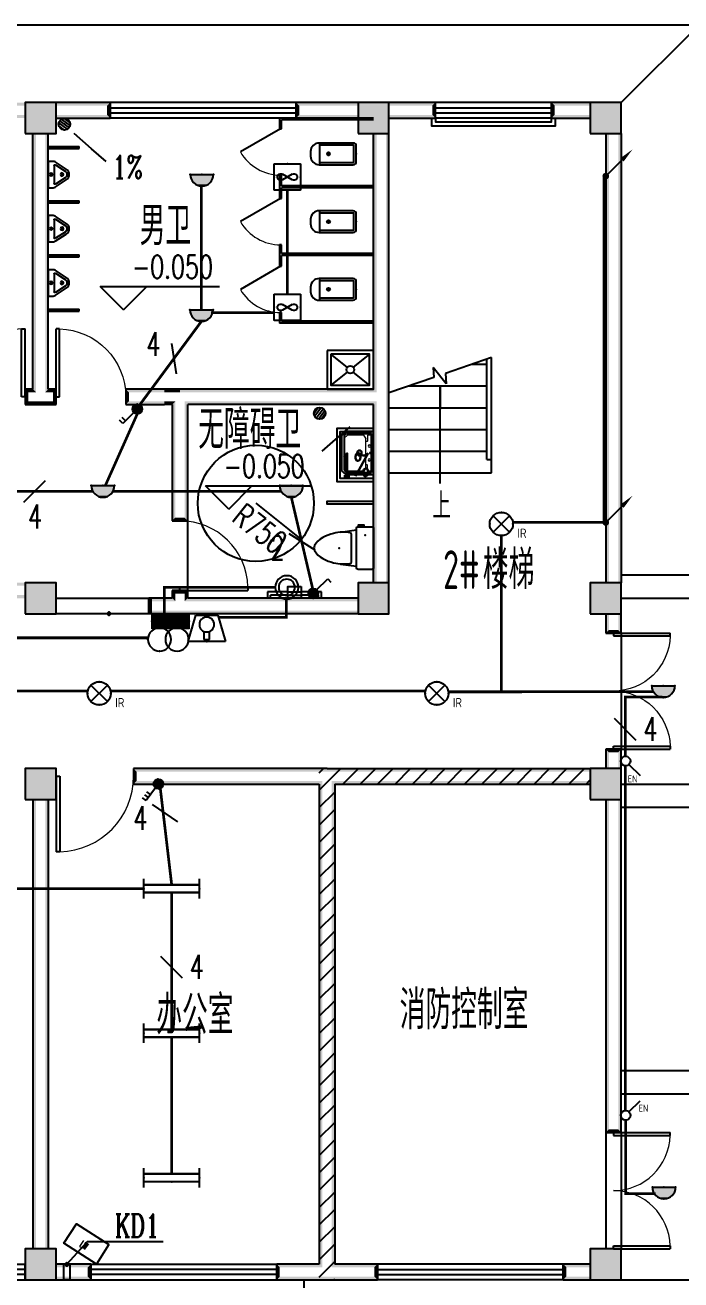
# Model space of a CAD drawing. Extents: x 6250600 to 6678662, y -692028 to -290561.
# Drawn here: x 6288212 to 6296682, y -403769 to -387566 of the extents above; entities that cross this region are included whole.
import ezdxf
from ezdxf.enums import TextEntityAlignment as Align

# ---------------------------------------------------------------- set-up
doc = ezdxf.new("R2010")
doc.units = 0
doc.header["$LTSCALE"] = 1000
doc.header["$MEASUREMENT"] = 0
doc.linetypes.add('DASH', pattern=[0.35, 0.25, -0.1])
doc.layers.get('0').update_dxf_attribs({"linetype": 'CONTINUOUS'})
for name, color, linetype in [('DIM-照明', 3, 'CONTINUOUS'), ('EQUIP-动力', 3, 'CONTINUOUS'), ('EQUIP-消防', 3, 'CONTINUOUS'), ('EQUIP-照明', 3, 'CONTINUOUS'), ('EQUIP-箱柜', 3, 'CONTINUOUS'), ('LWIRE', 4, 'CONTINUOUS'), ('PUB_HATCH', 8, 'CONTINUOUS'), ('TEL_TEXT', 7, 'CONTINUOUS'), ('WIRE-照明', 1, 'CONTINUOUS'), ('建筑底图', 251, 'CONTINUOUS'), ('排水', 221, 'CONTINUOUS')]:
    doc.layers.add(name, color=color, linetype=linetype)
doc.styles.add('_TCH_AXIS', font='COMPLEX', dxfattribs={"bigfont": 'GBCBIG'})
doc.styles.add('_TCH_DIM', font='SIMPLEX', dxfattribs={"bigfont": 'GBCBIG'})
doc.styles.add('_TCH_LABEL', font='COMPLEX', dxfattribs={"bigfont": 'GBCBIG'})
doc.styles.add('_TEL_DIM', font='sceie.shx', dxfattribs={"width": 0.8, "height": 3.5, "bigfont": 'sceic.shx'})
doc.styles.add('DIM_FONT', font='SIMPLEX', dxfattribs={"width": 0.7, "bigfont": 'GBCBIG'})
doc.styles.add('schuco', font='sceie.shx', dxfattribs={"width": 0.7, "bigfont": 'sceic.shx'})
doc.styles.get("Standard").update_dxf_attribs({"font": 'GBENOR', "bigfont": 'GBCBIG'})

# ---------------------------------------------------------------- blocks, each defined once
blk = doc.blocks.new('$equip$00001160')
for p, q in [((-1.2, 0.417), (-1.2, -0.417)), ((-1.2, 0.167), (1.2, 0.167)), ((1.2, 0.417), (1.2, -0.417)), ((-1.2, -0.167), (1.2, -0.167))]:
    blk.add_line(p, q)
at = {"const_width": 0.1}
for points in [[(-1.2, 0.167), (1.2, 0.167)], [(-1.2, -0.167), (1.2, -0.167)]]:
    blk.add_lwpolyline(points, dxfattribs=at)
at = {"layer": 'EQUIP-照明'}
for p in [(-1.2, 0), (0, 0.167), (1.2, 0), (0, -0.167)]:
    blk.add_point(p, dxfattribs=at)
at = {"layer": 'EQUIP-照明', "flags": 9}
blk.add_attdef('A', (0, 0), '', height=0.00002, dxfattribs=at)
blk = doc.blocks.new('$equip$00001964')
for p, q in [((0.147, 0.356), (0.625, 0.833)), ((0.399, 0.607), (0.54, 0.466)), ((0.512, 0.72), (0.653, 0.579)), ((0.625, 0.833), (0.766, 0.692))]:
    blk.add_line(p, q)
blk.add_circle((0, 0.208), 0.208)
for p in [(-0.208, 0.208), (0, 0.417), (0, 0), (0.208, 0.208)]:
    blk.add_point(p)
for points in [[(-0.18, 0.313), (0.18, 0.313), (-0.208, 0.208), (0.208, 0.208)], [(-0.18, 0.104), (0.18, 0.104), (-0.208, 0.208), (0.208, 0.208)], [(-0.104, 0.389), (0.104, 0.389), (-0.18, 0.313), (0.18, 0.313)], [(-0.104, 0.028), (0.104, 0.028), (-0.18, 0.104), (0.18, 0.104)], [(0, 0.417), (0, 0.417), (-0.104, 0.389), (0.104, 0.389)], [(0, 0), (0, 0), (-0.104, 0.028), (0.104, 0.028)]]:
    blk.add_solid(points)
at = {"layer": 'TEL_TEXT', "style": '_TEL_DIM', "flags": 1}
blk.add_attdef('A', text='', height=0.00002, dxfattribs=at).set_placement((0, 0), align=Align.MIDDLE_CENTER)
blk = doc.blocks.new('$TELECSYS$00000095')
blk.add_line((0.4, 0.4), (-0.4, -0.4))
at = {"width": 0.8}
blk.add_attdef('N', text='', height=1, dxfattribs=at).set_placement((-0.017, 1.056), align=Align.MIDDLE)
blk = doc.blocks.new('$TelecSys$00000152')
blk.add_blockref('$TELECSYS$00000095', (0, 0))
at = {"style": '_TEL_DIM', "width": 0.7}
blk.add_attdef('N', text='', height=0.875, dxfattribs=at).set_placement((-0.015, 0.924), align=Align.MIDDLE)
blk = doc.blocks.new('$equip$00002530')
for p, q in [((-0.354, 0.354), (0.354, -0.354)), ((0.354, 0.354), (-0.354, -0.354))]:
    blk.add_line(p, q)
at = {"const_width": 0.0667}
blk.add_lwpolyline([(0, 0.5, -1), (0, -0.5, -1), (0, 0.5, -2.479085)], format="xyb", dxfattribs=at)
blk.add_circle((0, 0), 0.5)
for p in [(-0.5, 0), (0, 0.5), (0.5, 0), (0, -0.5)]:
    blk.add_point(p)
at = {"color": 7, "style": '_TEL_DIM', "flags": 1}
blk.add_attdef('A', text='', height=0.00002, dxfattribs=at).set_placement((0, 0), align=Align.MIDDLE_CENTER)
at = {"color": 7, "style": '_TEL_DIM'}
blk.add_attdef('$TEXT$', text='', height=0.4, dxfattribs=at).set_placement((0.887, -0.396), align=Align.MIDDLE_CENTER)
blk = doc.blocks.new('$equip$00001168')
blk.add_line((-0.5, 0), (0.5, 0))
blk.add_arc((0, 0), 0.5, 180, 0)
for p in [(-0.5, 0), (0, 0), (0.5, 0), (0, -0.5)]:
    blk.add_point(p)
for points in [[(0.433, -0.25), (-0.433, -0.25), (0.5, 0), (-0.5, 0)], [(0.25, -0.433), (-0.25, -0.433), (0.433, -0.25), (-0.433, -0.25)], [(0, -0.5), (0, -0.5), (0.25, -0.433), (-0.25, -0.433)]]:
    blk.add_solid(points)
at = {"flags": 9}
blk.add_attdef('A', (0, 0), '', height=0.00002, dxfattribs=at)
blk = doc.blocks.new('$equip$00001962')
for p, q in [((0.147, 0.356), (0.625, 0.833)), ((0.625, 0.833), (0.766, 0.692))]:
    blk.add_line(p, q)
blk.add_circle((0, 0.208), 0.208)
for p in [(-0.208, 0.208), (0, 0.417), (0, 0), (0.208, 0.208)]:
    blk.add_point(p)
for points in [[(-0.18, 0.313), (0.18, 0.313), (-0.208, 0.208), (0.208, 0.208)], [(-0.18, 0.104), (0.18, 0.104), (-0.208, 0.208), (0.208, 0.208)], [(-0.104, 0.389), (0.104, 0.389), (-0.18, 0.313), (0.18, 0.313)], [(-0.104, 0.028), (0.104, 0.028), (-0.18, 0.104), (0.18, 0.104)], [(0, 0.417), (0, 0.417), (-0.104, 0.389), (0.104, 0.389)], [(0, 0), (0, 0), (-0.104, 0.028), (0.104, 0.028)]]:
    blk.add_solid(points)
at = {"layer": 'TEL_TEXT', "style": '_TEL_DIM', "flags": 1}
blk.add_attdef('A', text='', height=0.00002, dxfattribs=at).set_placement((0, 0), align=Align.MIDDLE_CENTER)
blk = doc.blocks.new('$equip$00001963')
for p, q in [((0.147, 0.356), (0.625, 0.833)), ((0.512, 0.72), (0.653, 0.579)), ((0.625, 0.833), (0.766, 0.692))]:
    blk.add_line(p, q)
blk.add_circle((0, 0.208), 0.208)
for p in [(-0.208, 0.208), (0, 0.417), (0, 0), (0.208, 0.208)]:
    blk.add_point(p)
for points in [[(-0.18, 0.313), (0.18, 0.313), (-0.208, 0.208), (0.208, 0.208)], [(-0.18, 0.104), (0.18, 0.104), (-0.208, 0.208), (0.208, 0.208)], [(-0.104, 0.389), (0.104, 0.389), (-0.18, 0.313), (0.18, 0.313)], [(-0.104, 0.028), (0.104, 0.028), (-0.18, 0.104), (0.18, 0.104)], [(0, 0.417), (0, 0.417), (-0.104, 0.389), (0.104, 0.389)], [(0, 0), (0, 0), (-0.104, 0.028), (0.104, 0.028)]]:
    blk.add_solid(points)
at = {"layer": 'TEL_TEXT', "style": '_TEL_DIM', "flags": 1}
blk.add_attdef('A', text='', height=0.00002, dxfattribs=at).set_placement((0, 0), align=Align.MIDDLE_CENTER)
blk = doc.blocks.new('$TelecSys$00000079')
for p, q in [((0.7, 0.7), (0, 0)), ((0.104, 0.104), (0.104, 0.104)), ((-0.104, -0.104), (-0.104, -0.104))]:
    blk.add_line(p, q)
at = {"const_width": 0.142}
blk.add_lwpolyline([(-0.071, 0, 1), (0.071, 0, 1)], format="xyb", close=True, dxfattribs=at)
blk.add_solid([(0.63, 0.77), (0.77, 0.63), (1.15, 1.15)])
at = {"width": 0.8, "flags": 9}
blk.add_attdef('A', (0, 0), '', height=0.00002, dxfattribs=at)
blk = doc.blocks.new('$equip$00002500')
blk.add_line((0.147, 0.356), (0.625, 0.833))
blk.add_circle((0, 0.208), 0.208)
for p in [(-0.208, 0.208), (0, 0.417), (0, 0), (0.208, 0.208)]:
    blk.add_point(p)
at = {"color": 7, "style": '_TEL_DIM'}
blk.add_attdef('$TEXT$', text='', height=0.3, dxfattribs=at).set_placement((0.769, 0.513), align=Align.MIDDLE_CENTER)
at = {"color": 7, "style": '_TEL_DIM', "flags": 1}
blk.add_attdef('A', text='', height=0.00002, dxfattribs=at).set_placement((0, 0), align=Align.MIDDLE_CENTER)
blk = doc.blocks.new('*X35')
at = {"color": 0}
for p, q in [((-250, 33), (-83, 200)), ((-250, 68), (-118, 200)), ((-250, 104), (-154, 200)), ((-250, 139), (-189, 200)), ((-250, 174), (-224, 200)), ((-247, 0), (-47, 200)), ((-212, 0), (-12, 200)), ((-177, 0), (23, 200)), ((-141, 0), (59, 200)), ((-106, 0), (94, 200)), ((-71, 0), (129, 200)), ((-35, 0), (165, 200)), ((0, 0), (200, 200)), ((35, 0), (235, 200)), ((71, 0), (250, 179)), ((106, 0), (250, 144)), ((141, 0), (250, 109)), ((177, 0), (250, 73)), ((212, 0), (250, 38)), ((247, 0), (250, 3))]:
    blk.add_line(p, q, dxfattribs=at)
blk = doc.blocks.new('$equip$00002943')
for p, q in [((-0.75, 0.6), (-0.75, 0)), ((0.75, 0.6), (-0.75, 0.6)), ((0.75, 0), (0.75, 0.6)), ((-0.75, 0), (0.75, 0))]:
    blk.add_line(p, q)
for points, const_width in [([(-0.75, 0.3), (0.75, 0.3)], 0.6), ([(-0.75, 0.6), (-0.75, 0), (0.75, 0), (0.75, 0.6), (-0.75, 0.6), (-0.75, 0)], 0.0667)]:
    blk.add_lwpolyline(points, dxfattribs=dict(const_width=const_width))
for p in [(0, 0.6), (-0.75, 0.3), (0, 0), (0.75, 0.3)]:
    blk.add_point(p)
at = {"xscale": 0.00300000000061118, "yscale": 0.00300000000061118, "zscale": 0.00300000000061118}
blk.add_blockref('*X35', (0, 0), dxfattribs=at)
at = {"color": 7, "style": '_TEL_DIM', "flags": 1}
for tag in ['A', 'REMARK']:
    blk.add_attdef(tag, text='', height=0.00002, dxfattribs=at).set_placement((0, 0), align=Align.MIDDLE_CENTER)
blk = doc.blocks.new('$equip$00001944')
for p, q in [((-0.3, 0.35), (-0.5, -0.35)), ((0.3, 0.35), (-0.3, 0.35)), ((0.5, -0.35), (0.3, 0.35)), ((-0.073, -0.298), (-0.073, -0.084)), ((0.077, -0.298), (-0.073, -0.298)), ((0.077, -0.084), (0.077, -0.298)), ((-0.5, -0.35), (0.5, -0.35))]:
    blk.add_line(p, q)
blk.add_circle((0.002, 0.102), 0.2)
for p in [(0, 0.35), (-0.4, 0), (0.4, 0), (0, -0.35)]:
    blk.add_point(p)
at = {"layer": 'TEL_TEXT', "style": '_TEL_DIM', "flags": 1}
blk.add_attdef('A', text='', height=0.00002, dxfattribs=at).set_placement((0, 0), align=Align.MIDDLE_CENTER)
blk = doc.blocks.new('$equip$00001357')
for centre in [(0, -0.5), (0, -1.25)]:
    blk.add_circle(centre, 0.5)
for p in [(0, 0), (-0.5, -1.25), (0.5, -1.25), (0, -1.75)]:
    blk.add_point(p)
at = {"flags": 9}
blk.add_attdef('A', (0, 0), '', height=0.00002, dxfattribs=at)
blk = doc.blocks.new('$equip$00001231')
for radius in [0.5, 0.35]:
    blk.add_circle((0, 0), radius)
at = {"layer": 'EQUIP-照明', "flags": 9}
blk.add_attdef('A', (0, 0), '', height=0.00002, dxfattribs=at)
blk = doc.blocks.new('_LV12')
for p, q in [((-250, -50), (-39, -219)), ((39, -219), (250, -50)), ((-250, -450), (-39, -281)), ((39, -281), (250, -450))]:
    blk.add_line(p, q)
for points in [[(300, -500), (300, 0), (-300, 0), (-300, -500)], [(250, -450), (250, -50), (-250, -50), (-250, -450)]]:
    blk.add_lwpolyline(points, close=True)
blk.add_circle((0, -250), 50)
blk = doc.blocks.new('$lvtry$00000200')
at = {"color": 0}
for p, q in [((-110, -40), (-110, -470)), ((100, -30), (-100, -30)), ((110, -470), (110, -40))]:
    blk.add_line(p, q, dxfattribs=at)
blk.add_lwpolyline([(100, 0), (-100, 0, 0.414214), (-140, -40), (-140, -480, 0.414214), (-30, -590), (30, -590, 0.414214), (140, -480), (140, -40, 0.414214)], format="xyb", close=True, dxfattribs=at)
blk.add_lwpolyline([(140, -470), (-140, -470)], dxfattribs=at)
blk.add_circle((0, -359), 20, dxfattribs=at)
for centre, start, end in [((-100, -40), 90, 180), ((100, -40), 0, 90)]:
    blk.add_arc(centre, 10, start, end, dxfattribs=at)
for p in [(0, 0), (0, -359)]:
    blk.add_point(p, dxfattribs=at)
blk = doc.blocks.new('$TCHSYS$APDOOR2D')
blk.add_line((0.5, 0), (0, 0.866))
at = {"lineweight": 13}
blk.add_arc((0.5, 0), 1, 120, 180, dxfattribs=at)
blk = doc.blocks.new('$lvtry$00000221')
at = {"color": 0}
for p, q in [((-124, -91), (-43, -216)), ((-116, -76), (116, -76)), ((43, -216), (124, -91))]:
    blk.add_line(p, q, dxfattribs=at)
blk.add_lwpolyline([(69, -231, -0.57735), (-69, -231), (-162, -88, -0.145378), (-170, -61), (-170, 0), (170, 0), (170, -61, -0.145378), (162, -88)], format="xyb", close=True, dxfattribs=at)
for centre, radius in [((0, -177), 20), ((0, -38), 17.7)]:
    blk.add_circle(centre, radius, dxfattribs=at)
for centre, radius, start, end in [((-116, -86), 10, 90, 213.0863), ((116, -86), 10, 326.9137, 90), ((0, -191), 50, 210, 330)]:
    blk.add_arc(centre, radius, start, end, dxfattribs=at)
for p in [(0, -38), (0, -177)]:
    blk.add_point(p, dxfattribs=at)
blk = doc.blocks.new('$lvtry$00000054')
at = {"lineweight": 13}
for p, q in [((-279, -123), (-251, -123)), ((-278, -51), (-251, -51)), ((-232, -26), (-232, -79)), ((-232, -79), (-155, -79)), ((-191, -100), (-232, -127)), ((-232, -127), (-232, -335)), ((-191, -100), (189, -100)), ((-150, -84), (-150, -100)), ((148, -84), (148, -100)), ((232, -79), (153, -79)), ((192, -101), (232, -127)), ((232, -26), (232, -79)), ((232, -127), (232, -335)), ((279, -51), (252, -51)), ((280, -123), (252, -123)), ((-232, -335), (-191, -381)), ((232, -335), (191, -381))]:
    blk.add_line(p, q, dxfattribs=at)
for p, q in [((-251, -349), (-251, -26)), ((-251, -26), (251, -26)), ((-90, -26), (90, -26)), ((0, -26), (-90, -26)), ((251, -349), (251, -26)), ((-222, -381), (-251, -349)), ((221, -381), (-222, -381)), ((221, -381), (251, -349))]:
    blk.add_line(p, q)
for points in [[(-280, 0), (280, 0)], [(-280, 0), (-280, -350)], [(280, 0), (280, -350)], [(-280, -350), (-230, -410)], [(-230, -410), (230, -410)], [(280, -350), (230, -410)]]:
    blk.add_lwpolyline(points)
for centre, radius in [((-89, -56), 15), ((1, -182), 24.9), ((1, -44), 8), ((90, -54), 15)]:
    blk.add_circle(centre, radius, dxfattribs=at)
blk.add_circle((1, -182), 33.1)
for centre, start, end in [((-155, -84), 0, 90), ((153, -84), 90, 180), ((189, -105), 57.2444, 90)]:
    blk.add_arc(centre, 5, start, end, dxfattribs=at)
blk = doc.blocks.new('$lvtry$00000206')
blk.add_line((-194, -428, 0), (-224, -220, 0))
at = {"elevation": 0}
blk.add_lwpolyline([(-264, -120), (-286, -120), (-286, -200), (-264, -200)], close=True, dxfattribs=at)
for points in [[(-242, -220, -0.414214), (-264, -198), (-264, -22, -0.414214), (-242, 0), (264, 0, -0.414214), (286, -22), (286, -198, -0.414214), (264, -220)], [(192, -286), (-170, -286, 0.39219), (-189, -305), (-191, -326), (-193, -363), (-194, -398), (-193, -429), (-190, -459), (-185, -488), (-178, -518), (-169, -550), (-157, -584), (-142, -619), (-124, -654), (-103, -687), (-79, -717), (-52, -741), (-22, -760), (-1, -767, 0.15433), (23, -767), (44, -760), (74, -741), (101, -717), (125, -687), (146, -654), (164, -619), (179, -584), (191, -550), (201, -518), (208, -488), (212, -459), (215, -429), (216, -398), (215, -363), (213, -326), (212, -305, 0.39219)]]:
    blk.add_lwpolyline(points, format="xyb", close=True, dxfattribs=at)
blk.add_lwpolyline([(217, -428), (246, -220)], dxfattribs=at)
for p in [(-155, -109, 0), (12, -443, 0)]:
    blk.add_point(p)
blk = doc.blocks.new('$lvtry$00000171')
at = {"layer": '排水'}
for p, q in [((-74, 11), (-11, 74)), ((-70, -27), (27, 70)), ((-53, -53), (53, 53)), ((-27, -70), (70, 27)), ((11, -74), (74, -11))]:
    blk.add_line(p, q, dxfattribs=at)
blk.add_circle((0, 0), 75, dxfattribs=at)
blk.add_point((0, 0), dxfattribs=at)
blk = doc.blocks.new('_FZH')
blk.add_lwpolyline([(-0.5, -0.5), (0.5, -0.5), (0.5, 0.5), (-0.5, 0.5)], close=True)
at = {"layer": 'PUB_HATCH'}
blk.add_solid([(-0.5, -0.5), (0.5, -0.5), (-0.5, 0.5), (0.5, 0.5)], dxfattribs=at)
blk = doc.blocks.new('$DorLib2D$00000001')
for p, q in [((0.45, 0.975), (0.5, 0.975)), ((0.45, 0), (0.45, 0.975)), ((0.5, 0), (0.5, 0.975)), ((0.5, 0), (0.45, 0))]:
    blk.add_line(p, q)
at = {"lineweight": 13}
blk.add_arc((0.475, 0), 0.975, 91.4693, 180, dxfattribs=at)
blk = doc.blocks.new('$WINLIB2D$00000001')
at = {"color": 0}
for points in [[(-0.5, 0.5), (-0.5, -0.5)], [(-0.5, 0.5), (0.5, 0.5)], [(0.5, -0.5), (0.5, 0.5)], [(0.5, 0.1667), (-0.5, 0.1667)], [(0.5, -0.1667), (-0.5, -0.1667)], [(-0.5, -0.5), (0.5, -0.5)]]:
    blk.add_lwpolyline(points, dxfattribs=at)
blk = doc.blocks.new('$TCHSYS$WIN2D')
for p, q in [((-0.5, 0.5), (0.5, 0.5)), ((-0.5, 0.5), (-0.5, -0.5)), ((0.5, 0.5), (0.5, -0.5)), ((0.5, 0.1667), (-0.5, 0.1667)), ((0.5, -0.1667), (-0.5, -0.1667)), ((-0.5, -0.5), (0.5, -0.5))]:
    blk.add_line(p, q)
blk = doc.blocks.new('$DorLib2D$00000002')
for p, q in [((-0.5, 0), (-0.5, 0.4875)), ((-0.475, 0.4875), (-0.5, 0.4875)), ((-0.475, 0), (-0.475, 0.4875)), ((0.475, 0), (0.475, 0.4875)), ((0.475, 0.4875), (0.5, 0.4875)), ((0.5, 0), (0.5, 0.4875)), ((-0.5, 0), (-0.475, 0)), ((0.5, 0), (0.475, 0))]:
    blk.add_line(p, q)
at = {"lineweight": 13}
for centre, start, end in [((-0.4875, 0), 0, 88.53072), ((0.4875, 0), 91.46928, 180)]:
    blk.add_arc(centre, 0.4875, start, end, dxfattribs=at)
blk = doc.blocks.new('$equip$00002853')
for p, q in [((-0.667, 0.667), (-0.667, -0.667)), ((0.667, 0.667), (-0.667, 0.667)), ((0.667, -0.667), (0.667, 0.667)), ((-0.25, 0.144), (0.25, -0.144)), ((-0.25, -0.144), (0.25, 0.144)), ((-0.667, -0.667), (0.667, -0.667))]:
    blk.add_line(p, q)
at = {"const_width": 0.04}
blk.add_lwpolyline([(-0.667, 0.667), (-0.667, -0.667), (0.667, -0.667), (0.667, 0.667), (-0.667, 0.667), (-0.667, -0.597)], dxfattribs=at)
for centre, start, end in [((-0.333, 0), 60, 300), ((0.333, 0), 240, 120)]:
    blk.add_arc(centre, 0.167, start, end)
for p in [(0, 0.667), (-0.667, 0), (0.667, 0), (0, -0.667)]:
    blk.add_point(p)
at = {"color": 7, "style": '_TEL_DIM', "flags": 1}
for tag in ['A', 'REMARK']:
    blk.add_attdef(tag, text='', height=0.00002, dxfattribs=at).set_placement((0, 0), align=Align.MIDDLE_CENTER)

msp = doc.modelspace()

# ---------------------------------------------------------------- hatches: boundary and pattern name
at = {"layer": '建筑底图'}
for points in [[(6288211.9, -388606.4), (6288211.9, -388566.4), (6287511.9, -388566.4), (6287551.9, -388606.4)], [(6288611.9, -388566.4), (6288211.9, -388566.4), (6288251.9, -388606.4), (6288571.9, -388606.4)], [(6288211.9, -388566.4), (6288211.9, -388966.4), (6288251.9, -388926.4), (6288251.9, -388606.4)], [(6288611.9, -388966.4), (6288611.9, -388566.4), (6288571.9, -388606.4), (6288571.9, -388926.4)], [(6288611.9, -388566.4), (6288611.9, -388606.4), (6289271.9, -388606.4), (6289311.9, -388566.4)], [(6289311.9, -388766.4), (6289311.9, -388566.4), (6289271.9, -388606.4), (6289271.9, -388726.4)], [(6292511.9, -388606.4), (6292511.9, -388566.4), (6291711.9, -388566.4), (6291751.9, -388606.4)], [(6291711.9, -388566.4), (6291711.9, -388766.4), (6291751.9, -388726.4), (6291751.9, -388606.4)], [(6292911.9, -388566.4), (6292511.9, -388566.4), (6292551.9, -388606.4), (6292871.9, -388606.4)], [(6292511.9, -388566.4), (6292511.9, -388966.4), (6292551.9, -388926.4), (6292551.9, -388606.4)], [(6292911.9, -388966.4), (6292911.9, -388566.4), (6292871.9, -388606.4), (6292871.9, -388926.4)], [(6292911.9, -388566.4), (6292911.9, -388606.4), (6293471.9, -388606.4), (6293511.9, -388566.4)], [(6293511.9, -388766.4), (6293511.9, -388566.4), (6293471.9, -388606.4), (6293471.9, -388726.4)], [(6295511.9, -388606.4), (6295511.9, -388566.4), (6295011.9, -388566.4), (6295051.9, -388606.4)], [(6295011.9, -388566.4), (6295011.9, -388766.4), (6295051.9, -388726.4), (6295051.9, -388606.4)], [(6295911.9, -388566.4), (6295511.9, -388566.4), (6295551.9, -388606.4), (6295871.9, -388606.4)], [(6295511.9, -388566.4), (6295511.9, -388966.4), (6295551.9, -388926.4), (6295551.9, -388606.4)], [(6295911.9, -388966.4), (6295911.9, -388566.4), (6295871.9, -388606.4), (6295871.9, -388926.4)], [(6288211.9, -388766.4), (6288211.9, -388726.4), (6287551.9, -388726.4), (6287511.9, -388766.4)], [(6288611.9, -388726.4), (6288611.9, -388766.4), (6289311.9, -388766.4), (6289271.9, -388726.4)], [(6292511.9, -388766.4), (6292511.9, -388726.4), (6291751.9, -388726.4), (6291711.9, -388766.4)], [(6292911.9, -388726.4), (6292911.9, -388766.4), (6293511.9, -388766.4), (6293471.9, -388726.4)], [(6295511.9, -388766.4), (6295511.9, -388726.4), (6295051.9, -388726.4), (6295011.9, -388766.4)], [(6288211.9, -388966.4), (6288611.9, -388966.4), (6288571.9, -388926.4), (6288251.9, -388926.4)], [(6288351.9, -388966.4), (6288311.9, -388966.4), (6288311.9, -392266.4), (6288351.9, -392306.4)], [(6288511.9, -388966.4), (6288471.9, -388966.4), (6288471.9, -392306.4), (6288511.9, -392266.4)], [(6292511.9, -388966.4), (6292911.9, -388966.4), (6292871.9, -388926.4), (6292551.9, -388926.4)], [(6292751.9, -388966.4), (6292711.9, -388966.4), (6292711.9, -392266.4), (6292751.9, -392306.4)], [(6292911.9, -388966.4), (6292871.9, -388966.4), (6292871.9, -392366.4), (6292911.9, -392366.4)], [(6295511.9, -388966.4), (6295911.9, -388966.4), (6295871.9, -388926.4), (6295551.9, -388926.4)], [(6295711.9, -394766.4), (6295751.9, -394766.4), (6295751.9, -388966.4), (6295711.9, -388966.4)], [(6295871.9, -394766.4), (6295911.9, -394766.4), (6295911.9, -388966.4), (6295871.9, -388966.4)], [(6288311.9, -392266.4), (6288211.9, -392266.4), (6288251.9, -392306.4), (6288351.9, -392306.4)], [(6288211.9, -392266.4), (6288211.9, -392466.4), (6288251.9, -392426.4), (6288251.9, -392306.4)], [(6288611.9, -392266.4), (6288511.9, -392266.4), (6288471.9, -392306.4), (6288571.9, -392306.4)], [(6288611.9, -392466.4), (6288611.9, -392266.4), (6288571.9, -392306.4), (6288571.9, -392426.4)], [(6290011.9, -392266.4), (6289511.9, -392266.4), (6289551.9, -392306.4), (6290011.9, -392306.4)], [(6289511.9, -392266.4), (6289511.9, -392466.4), (6289551.9, -392426.4), (6289551.9, -392306.4)], [(6290211.9, -392266.4), (6290011.9, -392266.4), (6290011.9, -392306.4), (6290211.9, -392306.4)], [(6292711.9, -392266.4), (6290211.9, -392266.4), (6290211.9, -392306.4), (6292751.9, -392306.4)], [(6288211.9, -392466.4), (6288411.9, -392466.4), (6288411.9, -392426.4), (6288251.9, -392426.4)], [(6288411.9, -392466.4), (6288611.9, -392466.4), (6288571.9, -392426.4), (6288411.9, -392426.4)], [(6289511.9, -392466.4), (6290011.9, -392466.4), (6290011.9, -392426.4), (6289551.9, -392426.4)], [(6290111.9, -392466.4), (6290011.9, -392466.4), (6290011.9, -392426.4), (6290151.9, -392426.4)], [(6290111.9, -392466.4), (6290111.9, -393966.4), (6290151.9, -393926.4), (6290151.9, -392426.4)], [(6290311.9, -393966.4), (6290311.9, -392466.4), (6290271.9, -392426.4), (6290271.9, -393926.4)], [(6292711.9, -392466.4), (6290311.9, -392466.4), (6290271.9, -392426.4), (6292751.9, -392426.4)], [(6292711.9, -394766.4), (6292751.9, -394766.4), (6292751.9, -392426.4), (6292711.9, -392466.4)], [(6292871.9, -394766.4), (6292911.9, -394766.4), (6292911.9, -392366.4), (6292871.9, -392366.4)], [(6290111.9, -393966.4), (6290311.9, -393966.4), (6290271.9, -393926.4), (6290151.9, -393926.4)], [(6288211.9, -394806.4), (6288211.9, -394766.4), (6286711.9, -394766.4), (6286671.9, -394806.4)], [(6288611.9, -394766.4), (6288211.9, -394766.4), (6288251.9, -394806.4), (6288571.9, -394806.4)], [(6288211.9, -394766.4), (6288211.9, -395166.4), (6288251.9, -395126.4), (6288251.9, -394806.4)], [(6288611.9, -395166.4), (6288611.9, -394766.4), (6288571.9, -394806.4), (6288571.9, -395126.4)], [(6292911.9, -394766.4), (6292511.9, -394766.4), (6292551.9, -394806.4), (6292871.9, -394806.4)], [(6292511.9, -394766.4), (6292511.9, -395166.4), (6292551.9, -395126.4), (6292551.9, -394806.4)], [(6292911.9, -395166.4), (6292911.9, -394766.4), (6292871.9, -394806.4), (6292871.9, -395126.4)], [(6295911.9, -394766.4), (6295511.9, -394766.4), (6295551.9, -394806.4), (6295871.9, -394806.4)], [(6295511.9, -394766.4), (6295511.9, -395166.4), (6295551.9, -395126.4), (6295551.9, -394806.4)], [(6295911.9, -395166.4), (6295911.9, -394766.4), (6295871.9, -394806.4), (6295871.9, -395126.4)], [(6288211.9, -394966.4), (6288211.9, -394926.4), (6286611.9, -394926.4), (6286611.9, -394966.4)], [(6290111.9, -394966.4), (6289811.9, -394966.4), (6289811.9, -395006.4), (6290151.9, -395006.4)], [(6289811.9, -395166.4), (6289811.9, -394966.4), (6289851.9, -394966.4), (6289851.9, -395166.4)], [(6290311.9, -394866.4), (6290111.9, -394866.4), (6290151.9, -394906.4), (6290271.9, -394906.4)], [(6290111.9, -394866.4), (6290111.9, -394966.4), (6290151.9, -395006.4), (6290151.9, -394906.4)], [(6290311.9, -394966.4), (6290311.9, -394866.4), (6290271.9, -394906.4), (6290271.9, -395006.4)], [(6292511.9, -395006.4), (6292511.9, -394966.4), (6290311.9, -394966.4), (6290271.9, -395006.4)], [(6288211.9, -395166.4), (6288611.9, -395166.4), (6288571.9, -395126.4), (6288251.9, -395126.4)], [(6290211.9, -395166.4), (6289811.9, -395166.4), (6289811.9, -395126.4), (6290211.9, -395126.4)], [(6292511.9, -395166.4), (6292511.9, -395126.4), (6290211.9, -395126.4), (6290211.9, -395166.4)], [(6292511.9, -395166.4), (6292911.9, -395166.4), (6292871.9, -395126.4), (6292551.9, -395126.4)], [(6295511.9, -395166.4), (6295911.9, -395166.4), (6295871.9, -395126.4), (6295551.9, -395126.4)], [(6295751.9, -395166.4), (6295711.9, -395166.4), (6295711.9, -395416.4), (6295751.9, -395376.4)], [(6295911.9, -395166.4), (6295871.9, -395166.4), (6295871.9, -395376.4), (6295911.9, -395416.4)], [(6295711.9, -395416.4), (6295911.9, -395416.4), (6295871.9, -395376.4), (6295751.9, -395376.4)], [(6295911.9, -396916.4), (6295711.9, -396916.4), (6295751.9, -396956.4), (6295871.9, -396956.4)], [(6295711.9, -397166.4), (6295751.9, -397166.4), (6295751.9, -396956.4), (6295711.9, -396916.4)], [(6295871.9, -397166.4), (6295911.9, -397166.4), (6295911.9, -396916.4), (6295871.9, -396956.4)], [(6288611.9, -397166.4), (6288211.9, -397166.4), (6288251.9, -397206.4), (6288571.9, -397206.4)], [(6288211.9, -397166.4), (6288211.9, -397566.4), (6288251.9, -397526.4), (6288251.9, -397206.4)], [(6288611.9, -397566.4), (6288611.9, -397166.4), (6288571.9, -397206.4), (6288571.9, -397526.4)], [(6292111.9, -397166.4), (6289611.9, -397166.4), (6289651.9, -397206.4), (6292111.9, -397206.4)], [(6289611.9, -397166.4), (6289611.9, -397366.4), (6289651.9, -397326.4), (6289651.9, -397206.4)], [(6295511.9, -397206.4), (6295511.9, -397166.4), (6292111.9, -397166.4), (6292111.9, -397206.4)], [(6295911.9, -397166.4), (6295511.9, -397166.4), (6295551.9, -397206.4), (6295871.9, -397206.4)], [(6295511.9, -397166.4), (6295511.9, -397566.4), (6295551.9, -397526.4), (6295551.9, -397206.4)], [(6295911.9, -397566.4), (6295911.9, -397166.4), (6295871.9, -397206.4), (6295871.9, -397526.4)], [(6289611.9, -397366.4), (6292011.9, -397366.4), (6292051.9, -397326.4), (6289651.9, -397326.4)], [(6292011.9, -397366.4), (6292011.9, -403566.4), (6292051.9, -403606.4), (6292051.9, -397326.4)], [(6295511.9, -397366.4), (6295511.9, -397326.4), (6292171.9, -397326.4), (6292211.9, -397366.4)], [(6292211.9, -397366.4), (6292211.9, -403566.4), (6292171.9, -403606.4), (6292171.9, -397326.4)], [(6288211.9, -397566.4), (6288611.9, -397566.4), (6288571.9, -397526.4), (6288251.9, -397526.4)], [(6288311.9, -403366.4), (6288351.9, -403366.4), (6288351.9, -397566.4), (6288311.9, -397566.4)], [(6288471.9, -403366.4), (6288511.9, -403366.4), (6288511.9, -397566.4), (6288471.9, -397566.4)], [(6295511.9, -397566.4), (6295911.9, -397566.4), (6295871.9, -397526.4), (6295551.9, -397526.4)], [(6295751.9, -397566.4), (6295711.9, -397566.4), (6295711.9, -401866.4), (6295751.9, -401826.4)], [(6295911.9, -397566.4), (6295871.9, -397566.4), (6295871.9, -401826.4), (6295911.9, -401866.4)], [(6295711.9, -401866.4), (6295911.9, -401866.4), (6295871.9, -401826.4), (6295751.9, -401826.4)], [(6288611.9, -403366.4), (6288211.9, -403366.4), (6288251.9, -403406.4), (6288571.9, -403406.4)], [(6288211.9, -403366.4), (6288211.9, -403766.4), (6288251.9, -403726.4), (6288251.9, -403406.4)], [(6288611.9, -403766.4), (6288611.9, -403366.4), (6288571.9, -403406.4), (6288571.9, -403726.4)], [(6295911.9, -403366.4), (6295511.9, -403366.4), (6295551.9, -403406.4), (6295871.9, -403406.4)], [(6295511.9, -403366.4), (6295511.9, -403766.4), (6295551.9, -403726.4), (6295551.9, -403406.4)], [(6295911.9, -403766.4), (6295911.9, -403366.4), (6295871.9, -403406.4), (6295871.9, -403726.4)], [(6288611.9, -403566.4), (6288611.9, -403606.4), (6289021.9, -403606.4), (6289061.9, -403566.4)], [(6289061.9, -403766.4), (6289061.9, -403566.4), (6289021.9, -403606.4), (6289021.9, -403726.4)], [(6292011.9, -403566.4), (6291461.9, -403566.4), (6291501.9, -403606.4), (6292051.9, -403606.4)], [(6291461.9, -403566.4), (6291461.9, -403766.4), (6291501.9, -403726.4), (6291501.9, -403606.4)], [(6292761.9, -403566.4), (6292211.9, -403566.4), (6292171.9, -403606.4), (6292721.9, -403606.4)], [(6292761.9, -403766.4), (6292761.9, -403566.4), (6292721.9, -403606.4), (6292721.9, -403726.4)], [(6295511.9, -403606.4), (6295511.9, -403566.4), (6295161.9, -403566.4), (6295201.9, -403606.4)], [(6295161.9, -403566.4), (6295161.9, -403766.4), (6295201.9, -403726.4), (6295201.9, -403606.4)], [(6288211.9, -403766.4), (6288611.9, -403766.4), (6288571.9, -403726.4), (6288251.9, -403726.4)], [(6288611.9, -403726.4), (6288611.9, -403766.4), (6289061.9, -403766.4), (6289021.9, -403726.4)], [(6291461.9, -403766.4), (6292111.9, -403766.4), (6292111.9, -403726.4), (6291501.9, -403726.4)], [(6292111.9, -403766.4), (6292761.9, -403766.4), (6292721.9, -403726.4), (6292111.9, -403726.4)], [(6295511.9, -403766.4), (6295511.9, -403726.4), (6295201.9, -403726.4), (6295161.9, -403766.4)], [(6295511.9, -403766.4), (6295911.9, -403766.4), (6295871.9, -403726.4), (6295551.9, -403726.4)]]:
    msp.add_hatch(color=256, dxfattribs=at).paths.add_polyline_path(points)
h = msp.add_hatch(dxfattribs=at)
h.set_pattern_fill('ANSI31', color=256, scale=100)
h.set_pattern_definition([(45, (3828104.33, -15286.22), (-112.253202, 112.253202), [])])
h.paths.add_polyline_path([(6295511.9, -397166.4), (6292011.9, -397166.4), (6292011.9, -397366.4), (6295511.9, -397366.4)])
h.paths.add_polyline_path([(6292011.9, -403766.4), (6292211.9, -403766.4), (6292211.9, -397366.4), (6292011.9, -397366.4)])

# ---------------------------------------------------------------- linework, layer by layer
at = {"layer": 'WIRE-照明', "color": 1, "const_width": 35}
for points in [[(6295690.6, -393988.9), (6295690.6, -389516.4)], [(6290489.8, -389641.4), (6290489.8, -391241.4)], [(6291599.5, -391039.3), (6291599.5, -389699)], [(6290612.2, -391278.9), (6291428.8, -391278.9)], [(6289692.7, -392469.9), (6290489.8, -391391.4)], [(6289247.9, -393513.3), (6289661.4, -392586.5)], [(6289086.8, -393588.3), (6287580.3, -393588.3)], [(6289256.8, -393657.8), (6289254.2, -393653.2)], [(6291520.5, -393588.3), (6289346.6, -393588.3)], [(6291925.9, -394841.8), (6291650.4, -393663.3)], [(6294511.9, -393988.9), (6295740.5, -393988.9)], [(6293677.7, -396175.9), (6294363.1, -396175.9), (6294363.1, -394158.5)], [(6291442.3, -394826.4), (6290011.1, -394826.4), (6290011.1, -395173.2)], [(6291933.1, -394872.7), (6291925.9, -394841.8)], [(6290710.7, -395213.6), (6291586.6, -395213.6), (6291586.6, -394976.3)], [(6282813.4, -395478.7), (6289810.9, -395478.7)], [(6284961.9, -396166.4), (6289021.9, -396166.4)], [(6289321.9, -396166.4), (6293381.9, -396166.4)], [(6294363.1, -396175.9), (6296325, -396172.5)], [(6296422.3, -396243.9), (6295965.9, -396243.9), (6295965.9, -397007.9)], [(6296441.5, -396243.9), (6296422.3, -396243.9)], [(6295965.9, -401581.3), (6295965.9, -397132.9)], [(6289745.3, -398717.4), (6286963.7, -398716.6)], [(6296339.3, -402656.5), (6295967.2, -402656.5), (6295967.2, -401706.3)], [(6296355.7, -402656.5), (6296339.3, -402656.5)]]:
    msp.add_lwpolyline(points, dxfattribs=at)
at = {"layer": 'WIRE-照明', "const_width": 35}
for points in [[(6290105.3, -398667.4), (6289958.5, -397423.9)], [(6290105.3, -398767.4), (6290105.3, -400534.1)], [(6290105.3, -400634.1), (6290105.3, -402400.7)]]:
    msp.add_lwpolyline(points, dxfattribs=at)
at = {"layer": '建筑底图'}
for p, q in [((6295911.9, -388566.4), (6296911.9, -387566.4)), ((6289311.9, -388566.4), (6288611.9, -388566.4)), ((6289311.9, -388766.4), (6289311.9, -388566.4)), ((6292511.9, -388566.4), (6291711.9, -388566.4)), ((6291711.9, -388566.4), (6291711.9, -388766.4)), ((6293511.9, -388566.4), (6292911.9, -388566.4)), ((6293511.9, -388766.4), (6293511.9, -388566.4)), ((6295511.9, -388566.4), (6295011.9, -388566.4)), ((6295011.9, -388566.4), (6295011.9, -388766.4)), ((6288611.9, -388766.4), (6289311.9, -388766.4)), ((6292711.9, -388766.4), (6291499.4, -388766.4)), ((6291499.4, -388766.4), (6291499.4, -388903.9)), ((6292711.9, -388791.4), (6291524.4, -388791.4)), ((6291524.4, -388903.9), (6291524.4, -388791.4)), ((6291711.9, -388766.4), (6292511.9, -388766.4)), ((6292911.9, -388766.4), (6293511.9, -388766.4)), ((6295011.9, -388766.4), (6295511.9, -388766.4)), ((6288311.9, -392266.4), (6288311.9, -388966.4)), ((6288511.9, -392266.4), (6288511.9, -388966.4)), ((6291499.4, -388903.9), (6291524.4, -388903.9)), ((6292711.9, -392266.4), (6292711.9, -388966.4)), ((6292911.9, -392366.4), (6292911.9, -388966.4)), ((6295711.9, -388966.4), (6295711.9, -394766.4)), ((6295911.9, -388966.4), (6295911.9, -394766.4)), ((6288511.9, -389160.8), (6288511.9, -389135.8)), ((6288511.9, -389135.8), (6288911.9, -389135.8)), ((6288511.9, -389160.8), (6288911.9, -389160.8)), ((6288911.9, -389160.8), (6288911.9, -389135.8)), ((6291499.4, -389503.9), (6291499.4, -389653.9)), ((6291524.4, -389503.9), (6291499.4, -389503.9)), ((6291524.4, -389641.4), (6291524.4, -389503.9)), ((6291499.4, -389653.9), (6291499.4, -389803.9)), ((6292711.9, -389641.4), (6291524.4, -389641.4)), ((6291524.4, -389803.9), (6291524.4, -389666.4)), ((6292711.9, -389666.4), (6291524.4, -389666.4)), ((6292711.9, -389666.4), (6292711.9, -389641.4)), ((6288511.9, -389860.3), (6288511.9, -389835.3)), ((6288511.9, -389835.3), (6288911.9, -389835.3)), ((6288911.9, -389860.3), (6288911.9, -389835.3)), ((6291499.4, -389803.9), (6291524.4, -389803.9)), ((6288511.9, -389860.3), (6288911.9, -389860.3)), ((6291499.4, -390403.9), (6291499.4, -390528.9)), ((6291524.4, -390403.9), (6291499.4, -390403.9)), ((6291524.4, -390516.4), (6291524.4, -390403.9)), ((6288511.9, -390559.7), (6288511.9, -390534.7)), ((6288511.9, -390534.7), (6288911.9, -390534.7)), ((6288511.9, -390559.7), (6288911.9, -390559.7)), ((6288911.9, -390559.7), (6288911.9, -390534.7)), ((6291499.4, -390528.9), (6291499.4, -390678.9)), ((6292711.9, -390516.4), (6291524.4, -390516.4)), ((6291524.4, -390678.9), (6291524.4, -390541.4)), ((6292711.9, -390541.4), (6291524.4, -390541.4)), ((6292711.9, -390541.4), (6292711.9, -390516.4)), ((6291499.4, -390678.9), (6291524.4, -390678.9)), ((6289483.4, -391241.7), (6289183.4, -390941.7)), ((6289183.4, -390941.7), (6290723.6, -390941.7)), ((6289483.4, -391241.7), (6289783.4, -390941.7)), ((6288511.9, -391259.2), (6288511.9, -391234.2)), ((6288511.9, -391234.2), (6288911.9, -391234.2)), ((6288511.9, -391259.2), (6288911.9, -391259.2)), ((6288911.9, -391259.2), (6288911.9, -391234.2)), ((6291499.4, -391278.9), (6291499.4, -391416.4)), ((6291524.4, -391278.9), (6291499.4, -391278.9)), ((6291524.4, -391391.4), (6291524.4, -391278.9)), ((6292711.9, -391416.4), (6291499.4, -391416.4)), ((6292711.9, -391391.4), (6291524.4, -391391.4)), ((6292711.9, -391416.4), (6292711.9, -391391.4)), ((6294236.9, -391859.5), (6293640.5, -392063.8)), ((6293983.1, -391946.4), (6294176.9, -391946.4)), ((6294176.9, -393176.4), (6294176.9, -391880)), ((6294236.9, -393176.4), (6294236.9, -391859.5)), ((6294236.9, -393176.4), (6294236.9, -391859.5)), ((6293649.7, -392198.4), (6293480.8, -391989.1)), ((6293480.8, -391989.1), (6293489.4, -392115.5)), ((6293640.5, -392063.8), (6293649.7, -392198.4)), ((6288311.9, -392266.4), (6288211.9, -392266.4)), ((6288211.9, -392266.4), (6288211.9, -392466.4)), ((6288611.9, -392266.4), (6288511.9, -392266.4)), ((6288611.9, -392466.4), (6288611.9, -392266.4)), ((6290011.9, -392266.4), (6289511.9, -392266.4)), ((6289511.9, -392266.4), (6289511.9, -392466.4)), ((6290211.9, -392266.4), (6290011.9, -392266.4)), ((6292711.9, -392266.4), (6290211.9, -392266.4)), ((6293489.4, -392115.5), (6292911.9, -392313.3)), ((6293165.7, -392226.4), (6294176.9, -392226.4)), ((6292911.9, -393346.4), (6292911.9, -392313.3)), ((6292911.9, -394766.4), (6292911.9, -392366.4)), ((6288211.9, -392466.4), (6288411.9, -392466.4)), ((6288411.9, -392466.4), (6288611.9, -392466.4)), ((6289511.9, -392466.4), (6290011.9, -392466.4)), ((6290111.9, -392466.4), (6290011.9, -392466.4)), ((6290111.9, -392466.4), (6290111.9, -393966.4)), ((6290311.9, -393966.4), (6290311.9, -392466.4)), ((6292711.9, -392466.4), (6290311.9, -392466.4)), ((6292711.9, -394766.4), (6292711.9, -392466.4)), ((6292911.9, -392506.4), (6294176.9, -392506.4)), ((6292911.9, -392786.4), (6294176.9, -392786.4)), ((6292911.9, -393066.4), (6294176.9, -393066.4)), ((6294176.9, -393176.4), (6294236.9, -393176.4)), ((6294236.9, -393346.4), (6294236.9, -393176.4)), ((6292911.9, -393346.4), (6294236.9, -393346.4)), ((6290841.6, -393815.6), (6290541.6, -393515.6)), ((6290541.6, -393515.6), (6291909.2, -393515.6)), ((6290841.6, -393815.6), (6291141.6, -393515.6)), ((6290111.9, -393966.4), (6290311.9, -393966.4)), ((6290311.9, -394866.4), (6290311.9, -393966.4)), ((6295911.9, -394666.4), (6297611.9, -394666.4)), ((6288611.9, -394966.4), (6289811.9, -394966.4)), ((6290111.9, -394966.4), (6289811.9, -394966.4)), ((6289811.9, -395166.4), (6289811.9, -394966.4)), ((6290311.9, -394866.4), (6290111.9, -394866.4)), ((6290111.9, -394866.4), (6290111.9, -394966.4)), ((6290311.9, -394966.4), (6290311.9, -394866.4)), ((6292511.9, -394966.4), (6290311.9, -394966.4)), ((6291341.5, -394886.4), (6291341.5, -394966.4)), ((6291606.5, -394886.4), (6291341.5, -394886.4)), ((6291381.5, -394966.4), (6291381.5, -394926.4)), ((6291606.5, -394926.4), (6291381.5, -394926.4)), ((6291606.5, -394886.4), (6291776.5, -394886.4)), ((6291606.5, -394926.4), (6291776.5, -394926.4)), ((6292041.5, -394886.4), (6291776.5, -394886.4)), ((6292001.5, -394926.4), (6291776.5, -394926.4)), ((6292001.5, -394966.4), (6292001.5, -394926.4)), ((6292041.5, -394966.4), (6292041.5, -394886.4)), ((6295911.9, -394966.4), (6297311.9, -394966.4)), ((6289811.9, -395166.4), (6288611.9, -395166.4)), ((6290211.9, -395166.4), (6289811.9, -395166.4)), ((6292511.9, -395166.4), (6290211.9, -395166.4)), ((6295711.9, -395166.4), (6295711.9, -395416.4)), ((6295911.9, -395416.4), (6295911.9, -395166.4)), ((6295711.9, -395416.4), (6295911.9, -395416.4)), ((6295911.9, -395416.4), (6295911.9, -396916.4)), ((6295911.9, -396916.4), (6295711.9, -396916.4)), ((6295711.9, -396916.4), (6295711.9, -397166.4)), ((6295911.9, -397166.4), (6295911.9, -396916.4)), ((6292111.9, -397166.4), (6289611.9, -397166.4)), ((6289611.9, -397166.4), (6289611.9, -397366.4)), ((6292111.9, -397166.4), (6295511.9, -397166.4)), ((6289611.9, -397366.4), (6292011.9, -397366.4)), ((6292011.9, -397366.4), (6292011.9, -403566.4)), ((6292211.9, -397366.4), (6295511.9, -397366.4)), ((6292211.9, -397366.4), (6292211.9, -403566.4)), ((6295911.9, -397366.4), (6297311.9, -397366.4)), ((6288311.9, -397566.4), (6288311.9, -403366.4)), ((6288511.9, -397566.4), (6288511.9, -403366.4)), ((6295711.9, -397566.4), (6295711.9, -401866.4)), ((6295911.9, -401866.4), (6295911.9, -397566.4)), ((6295911.9, -397666.4), (6297611.9, -397666.4)), ((6295911.9, -401066.4), (6297611.9, -401066.4)), ((6295911.9, -401366.4), (6297311.9, -401366.4)), ((6295711.9, -401866.4), (6295711.9, -403366.4)), ((6295711.9, -401866.4), (6295911.9, -401866.4)), ((6295911.9, -401866.4), (6295911.9, -403366.4)), ((6289061.9, -403566.4), (6288611.9, -403566.4)), ((6289061.9, -403766.4), (6289061.9, -403566.4)), ((6292011.9, -403566.4), (6291461.9, -403566.4)), ((6291461.9, -403566.4), (6291461.9, -403766.4)), ((6292761.9, -403566.4), (6292211.9, -403566.4)), ((6292761.9, -403766.4), (6292761.9, -403566.4)), ((6295511.9, -403566.4), (6295161.9, -403566.4)), ((6295161.9, -403566.4), (6295161.9, -403766.4)), ((6288611.9, -403766.4), (6289061.9, -403766.4)), ((6291461.9, -403766.4), (6292111.9, -403766.4)), ((6291811.9, -403766.4), (6291811.9, -404066.2)), ((6292111.9, -403766.4), (6292761.9, -403766.4)), ((6295161.9, -403766.4), (6295511.9, -403766.4)), ((6295911.9, -403766.4), (6297611.9, -403766.4))]:
    msp.add_line(p, q, dxfattribs=at)
for points in [[(6296911.9, -394666.4), (6296911.9, -387566.4), (6284211.9, -387566.4)], [(6293461.9, -388766.4), (6293461.9, -388866.4), (6295061.9, -388866.4), (6295061.9, -388766.4)], [(6293511.9, -388766.4), (6293511.9, -388816.4), (6295011.9, -388816.4), (6295011.9, -388766.4)], [(6289260.2, -389328.4), (6289071, -389163.5), (6288844.9, -388966.3)], [(6293574.4, -393486.4), (6293574.4, -392226.4), (6293574.4, -392526.4)], [(6292049.9, -393067.6), (6292185.8, -392949.2), (6292412, -392752.2)], [(6292711.9, -393463.1), (6292241.9, -393463.1), (6292241.9, -392773.1), (6292711.9, -392773.1)], [(6292711.9, -393423.1), (6292281.9, -393423.1), (6292281.9, -392813.1), (6292711.9, -392813.1)], [(6292711.9, -393754.5), (6292111.9, -393754.5), (6292111.9, -393714.5), (6292711.9, -393714.5)], [(6291192.5, -393741.4), (6291622.8, -394083.9), (6291779.3, -394208.5)], [(6289994.6, -403276.5), (6289013.5, -403276.5), (6288751.9, -403566.4)]]:
    msp.add_lwpolyline(points, dxfattribs=at)
for points in [[(6291776.5, -394816.4), (6291776.5, -394966.4), (6291606.5, -394966.4), (6291606.5, -394816.4)], [(6289294.8, -403314), (6289132.6, -403566.4), (6288711.9, -403296.2), (6288874.1, -403043.8)], [(6288791.9, -403766.4), (6288711.9, -403766.4), (6288711.9, -403566.4), (6288791.9, -403566.4)]]:
    msp.add_lwpolyline(points, close=True, dxfattribs=at)
for points in [[(6289287.1, -395148.1, 1), (6289303.4, -395184.7, 1)], [(6288765.3, -403551.6, 1), (6288738.5, -403581.3, 1)]]:
    msp.add_lwpolyline(points, format="xyb", close=True, dxfattribs=at)
msp.add_circle((6291192.5, -393741.4), 750, dxfattribs=at)

# ---------------------------------------------------------------- block references
at = {"layer": 'DIM-照明', "color": 1}
ref = msp.add_blockref('$TelecSys$00000152', (6290133.1, -391873.9), dxfattribs=dict(at, xscale=349.9999999999999, yscale=349.9999999999999, zscale=349.9999999999999, rotation=53.52925649090592))
ref.add_attrib('N', '4', dxfattribs={"layer": '0', "color": 7, "height": 306.2, "style": '_TCH_DIM', "width": 0.7}).set_placement((6289870, -391686.1), align=Align.MIDDLE)
ref = msp.add_blockref('$TelecSys$00000152', (6288336.1, -393588.3), dxfattribs=dict(at, xscale=350, yscale=350, zscale=350, rotation=180))
ref.add_attrib('N', '4', dxfattribs={"layer": '0', "color": 7, "height": 306.2, "style": '_TCH_DIM', "width": 0.7}).set_placement((6288341.4, -393911.5), align=Align.MIDDLE)
ref = msp.add_blockref('$TelecSys$00000152', (6291784.6, -394237.4), dxfattribs=dict(at, xscale=350, yscale=350, zscale=350, rotation=103.1560203973022))
ref.add_attrib('N', '2', dxfattribs={"layer": '0', "color": 7, "height": 306.2, "style": '_TCH_DIM', "width": 0.7}).set_placement((6291471.1, -394316.1), align=Align.MIDDLE)
ref = msp.add_blockref('$TelecSys$00000152', (6295965.9, -396662.1), dxfattribs=dict(at, xscale=350, yscale=350, zscale=350, rotation=269.9999999945522))
ref.add_attrib('N', '4', dxfattribs={"layer": '0', "color": 7, "height": 306.2, "style": '_TCH_DIM', "width": 0.7}).set_placement((6296289.2, -396656.8), align=Align.MIDDLE)
ref = msp.add_blockref('$TelecSys$00000152', (6290017.8, -397740.7), dxfattribs=dict(at, xscale=350, yscale=350, zscale=350, rotation=100.6129778622507))
ref.add_attrib('N', '4', dxfattribs={"layer": '0', "color": 7, "height": 306.2, "style": '_TCH_DIM', "width": 0.7}).set_placement((6289701.1, -397805.5), align=Align.MIDDLE)
ref = msp.add_blockref('$TelecSys$00000152', (6290105.3, -399732.3), dxfattribs=dict(at, xscale=350, yscale=350, zscale=350, rotation=270))
ref.add_attrib('N', '4', dxfattribs={"layer": '0', "color": 7, "height": 306.2, "style": '_TCH_DIM', "width": 0.7}).set_placement((6290428.5, -399726.9), align=Align.MIDDLE)
at = {"layer": 'EQUIP-动力', "color": 1, "xscale": -256, "yscale": 256, "zscale": 256}
for p in [(6291599.5, -389528.3), (6291599.5, -391210)]:
    msp.add_blockref('$equip$00002853', p, dxfattribs=at)
at = {"layer": 'EQUIP-动力', "xscale": -300, "yscale": 300, "zscale": 300, "rotation": 270}
msp.add_blockref('$equip$00001357', (6290324.2, -395498.6), dxfattribs=at)
at = {"layer": 'EQUIP-消防', "xscale": -480, "yscale": 480, "zscale": 480}
msp.add_blockref('$equip$00001944', (6290559.4, -395355.8), dxfattribs=at)
at = {"layer": 'EQUIP-照明', "color": 1, "xscale": 300, "yscale": 300, "zscale": 300}
for name, p in [('$equip$00001168', (6290495.2, -389493.9)), ('$equip$00001168', (6290489.8, -391241.4)), ('$equip$00001168', (6289216.7, -393513.3)), ('$equip$00001168', (6291650.4, -393513.3)), ('$equip$00001962', (6291933.1, -394966.4)), ('$equip$00001168', (6296454.9, -396097.5)), ('$equip$00001168', (6296463.8, -402572.9))]:
    msp.add_blockref(name, p, dxfattribs=at)
at = {"layer": 'EQUIP-照明', "color": 1, "xscale": 300, "yscale": 300, "zscale": 300, "rotation": 180}
msp.add_blockref('$equip$00001963', (6289661.4, -392461.5), dxfattribs=at)
at = {"layer": 'EQUIP-照明', "color": 1, "xscale": 300, "yscale": 300, "zscale": 300}
for p in [(6294363.1, -394008.5), (6289169, -396195.7), (6293529, -396195.7)]:
    msp.add_blockref('$equip$00002530', p, dxfattribs=at).add_auto_attribs({'$TEXT$': 'IR'})
at = {"layer": 'EQUIP-照明', "xscale": -300, "yscale": 300, "zscale": 300, "rotation": 180}
msp.add_blockref('$equip$00001231', (6291592.3, -394826.4), dxfattribs=at)
at = {"layer": 'EQUIP-照明', "color": 1}
ref = msp.add_blockref('$equip$00002500', (6295904.8, -397070.2), dxfattribs=dict(at, xscale=300, yscale=300, zscale=300, rotation=269.8854310683283))
ref.add_attrib('$TEXT$', 'EN', dxfattribs={"layer": '0', "color": 7, "height": 90, "style": '_TEL_DIM'}).set_placement((6296058.3, -397301.2), align=Align.MIDDLE_CENTER)
at = {"layer": 'EQUIP-照明', "color": 0, "xscale": 300, "yscale": 300, "zscale": 300}
for name, p, rotation in [('$equip$00001964', (6289924.9, -397304.6), 188.4387832224646), ('$equip$00001160', (6290105.3, -398717.4), 179.9999999999714), ('$equip$00001160', (6290105.3, -400584.1), 179.9999999999714), ('$equip$00001160', (6290105.3, -402450.7), 179.9999999999714)]:
    msp.add_blockref(name, p, dxfattribs=dict(at, rotation=rotation))
at = {"layer": 'EQUIP-照明', "color": 1}
ref = msp.add_blockref('$equip$00002500', (6295967.2, -401706.3), dxfattribs=dict(at, xscale=300, yscale=300, zscale=300, rotation=359.8854310683283))
ref.add_attrib('$TEXT$', 'EN', dxfattribs={"layer": '0', "color": 7, "height": 90, "style": '_TEL_DIM'}).set_placement((6296198.2, -401552.9), align=Align.MIDDLE_CENTER)
at = {"layer": 'EQUIP-箱柜', "linetype": 'DASH', "xscale": 320, "yscale": 300, "zscale": 300}
msp.add_blockref('$equip$00002943', (6290090.7, -395353.2), dxfattribs=at)
at = {"layer": 'LWIRE', "color": 1, "xscale": 300, "yscale": 300, "zscale": 300}
for p in [(6295711.9, -389516.4), (6295711.9, -393988.9)]:
    msp.add_blockref('$TelecSys$00000079', p, dxfattribs=at)
at = {"layer": '建筑底图', "xscale": 400, "yscale": 400, "zscale": 400}
for p in [(6288411.9, -388766.4), (6292711.9, -388766.4), (6295711.9, -388766.4), (6288411.9, -394966.4), (6292711.9, -394966.4), (6295711.9, -394966.4), (6288411.9, -397366.4), (6295711.9, -397366.4), (6288411.9, -403566.4), (6295711.9, -403566.4)]:
    msp.add_blockref('_FZH', p, dxfattribs=at)
at = {"layer": '建筑底图'}
for name, p, xscale, yscale, zscale, rotation in [('$WINLIB2D$00000001', (6290511.9, -388666.4), -2400, -199.9999989520293, -2400, 359.9999999647414), ('$TCHSYS$WIN2D', (6294261.9, -388666.4), -1500, -200.0000012842938, -1500, 4.073069881371794e-08), ('$TCHSYS$APDOOR2D', (6291511.9, -389203.9), -600, -600, 25, 270), ('$TCHSYS$APDOOR2D', (6291511.9, -390103.9), -600, -600, 25, 270), ('$TCHSYS$APDOOR2D', (6291511.9, -390978.9), -600, -600, 25, 270), ('$DorLib2D$00000001', (6287761.9, -392366.4), -900, -900, -900, 180), ('$DorLib2D$00000001', (6289061.9, -392366.4), 900, -900, 900, 179.9999999721523), ('$DorLib2D$00000001', (6290211.9, -394416.4), -900, -900, -900, 89.99999972252357), ('$DorLib2D$00000002', (6295811.9, -396166.4), -1500, 1500, -1500, 270.0000003118053), ('$DorLib2D$00000001', (6289111.9, -397266.4), -1000, -1000, -1000, 2.085036143739671e-08), ('$DorLib2D$00000002', (6295811.9, -402616.4), 1500, 1500, 1500, 269.9999999952568), ('$TCHSYS$WIN2D', (6287261.9, -403666.4), -1900.000002484769, 200.0000009590294, -1900.000002484769, 180), ('$WINLIB2D$00000001', (6290261.9, -403666.4), -2400, -200.0000058331061, -2400, 180.0000000381494), ('$WINLIB2D$00000001', (6293961.9, -403666.4), 2400, 199.9999958495609, 2400, 180.0000000650894)]:
    msp.add_blockref(name, p, dxfattribs=dict(at, xscale=xscale, yscale=yscale, zscale=zscale, rotation=rotation))
at = {"layer": '建筑底图', "xscale": -1, "yscale": -1}
for p, rotation in [((6288720.3, -388846.3), 278.6545034556717), ((6292016.9, -392579.7), 188.6545034556717)]:
    msp.add_blockref('$lvtry$00000171', p, dxfattribs=dict(at, rotation=rotation))
at = {"layer": '建筑底图'}
for name, p, rotation in [('$lvtry$00000200', (6292489.8, -389228.9), 270.0000000000845), ('$lvtry$00000200', (6292489.8, -390103.9), 270.0000000000845), ('$lvtry$00000200', (6292489.8, -390978.9), 270.0000000000845), ('_LV12', (6292411.9, -392266.4), 180), ('$lvtry$00000206', (6292711.9, -394308.2), 269.999862862608)]:
    msp.add_blockref(name, p, dxfattribs=dict(at, rotation=rotation))
at = {"layer": '建筑底图', "xscale": -1, "rotation": 90}
for p in [(6288511.9, -389495.8), (6288511.9, -390195.3), (6288511.9, -390894.8)]:
    msp.add_blockref('$lvtry$00000221', p, dxfattribs=at)
at = {"layer": '建筑底图', "extrusion": (0, 0, -1), "zscale": -1, "rotation": 90.00000000000001}
msp.add_blockref('$lvtry$00000054', (-6292711.9, -393093.1, 0), dxfattribs=at)

# ---------------------------------------------------------------- texts
at = {"layer": '建筑底图'}
for s, height, style, width, p in [('1%', 297.5, '_TCH_AXIS', 0.705882, (6289339.4, -389546.2)), ('男卫', 500, 'schuco', 0.7, (6289691.6, -390409)), ('-0.050', 297.5, '_TCH_DIM', 0.705882, (6289593.6, -390836.7)), ('无障碍卫', 500, 'schuco', 0.7, (6290448.1, -393039.7, 0)), ('-0.050', 297.5, '_TCH_DIM', 0.705882, (6290779.2, -393410.6)), ('1%', 297.5, '_TCH_AXIS', 0.705882, (6292273.1, -393391.5)), ('2#', 500, 'schuco', 0.7, (6293611.3, -394848.3)), ('楼梯', 500, 'schuco', 0.7, (6294123.8, -394848.3)), ('办公室', 500, 'schuco', 0.7, (6289906.1, -400597)), ('消防控制室', 500, 'schuco', 0.7, (6293050.4, -400531.6)), ('KD1', 297.5, '_TCH_LABEL', 0.705882, (6289369.3, -403216.4))]:
    msp.add_text(s, height=height, dxfattribs=dict(at, style=style, width=width)).set_placement(p)
at = {"layer": '建筑底图', "style": '_TCH_DIM'}
msp.add_text('上', height=337.6, dxfattribs=at).set_placement((6293470.2, -393941.4))
at = {"layer": '建筑底图'}
for s, height, rotation, style, width, p in [('R750', 297.5, 321.48193, '_TCH_DIM', 0.705882, (6290866.7, -393959.4)), ('LW', 89.65, 327.28331, 'DIM_FONT', 0.494118, (6288908, -403331.9))]:
    msp.add_text(s, height=height, rotation=rotation, dxfattribs=dict(at, style=style, width=width)).set_placement(p)

doc.saveas('drawing.dxf')
